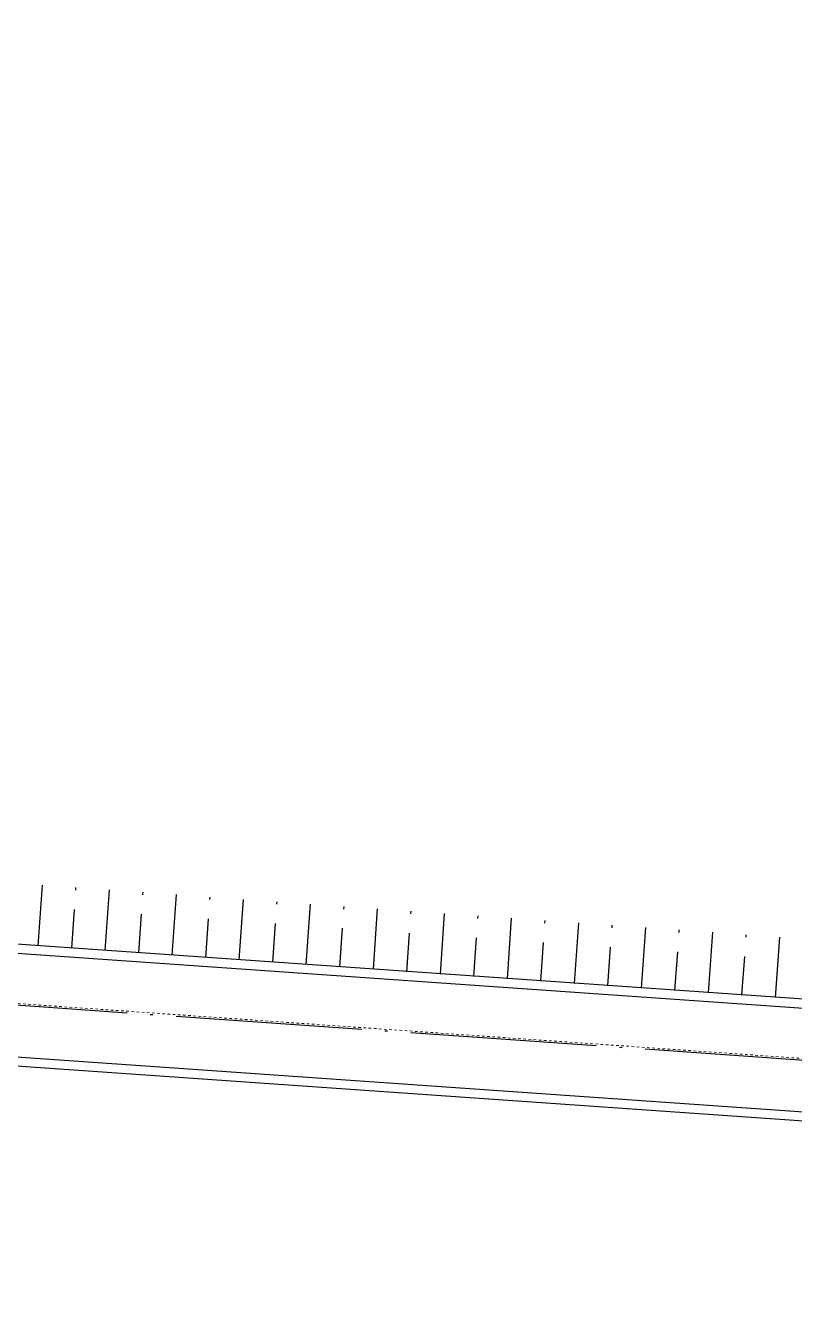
# Model space of a CAD drawing. Header units: inches. Extents: x 444671 to 463716, y 1783086 to 1794968.
# Drawn here: x 456470.6 to 456500.35, y 1787329.86 to 1787379.41 of the extents above; entities that cross this region are included whole.
import ezdxf

# ---------------------------------------------------------------- set-up
doc = ezdxf.new("R2010")
doc.units = ezdxf.units.IN
doc.header["$MEASUREMENT"] = 0
for name, pattern in [('ACAD_ISO04W100', [30, 24, -3, 0, -3]), ('CENTER', [2, 1.25, -0.25, 0.25, -0.25]), ('HIDDEN', [0.375, 0.25, -0.125])]:
    doc.linetypes.add(name, pattern=pattern)
for name, color, linetype in [('4', 4, 'Continuous'), ('CONGTRINH', 2, 'Continuous'), ('CTTRINH', 4, 'Continuous'), ('Dong', 252, 'HIDDEN'), ('Tim', 1, 'ACAD_ISO04W100')]:
    doc.layers.add(name, color=color, linetype=linetype)
doc.layers.add('manh', color=128, linetype='Continuous', lineweight=15)
doc.layers.add('Texdoi', color=40, linetype='Continuous', lineweight=15)
doc.linetypes.add('NEN_DA1', pattern='A,1.5,-0.15,["Y",Standard,S=0.2,R=0,X=-0.15,Y=-0.2],-0.005', length=1.655)

# ---------------------------------------------------------------- blocks, each defined once
blk = doc.blocks.new('A$C491C4D06')
at = {"layer": 'manh', "color": 1, "linetype": 'CENTER', "ltscale": 0.5}
blk.add_line((-1133025.9, 201368), (-1647498.6, 237384.1), dxfattribs=at)

msp = doc.modelspace()

# ---------------------------------------------------------------- linework, layer by layer
at = {"layer": '4', "linetype": 'NEN_DA1', "ltscale": 10}
for points in [[(456437.8145, 1787456.515), (456437.7645, 1787341.4126), (456967.6488, 1787304.3207), (456969.7969, 1787304.3207)], [(456967.9526, 1787309.011), (456454.2312, 1787344.9714)]]:
    msp.add_lwpolyline(points, dxfattribs=at)
at = {"layer": 'CONGTRINH', "ltscale": 10}
for p, q in [((456459.9003, 1787344.2238), (456967.9302, 1787308.6617)), ((456459.621, 1787340.2335), (456967.6508, 1787304.6714))]:
    msp.add_line(p, q, dxfattribs=at)
at = {"layer": 'CTTRINH', "color": 4, "linetype": 'ByBlock'}
for p, q in [((456471.0897, 1787343.7866), (456471.2544, 1787346.1309)), ((456473.6833, 1787343.6044), (456473.848, 1787345.9486)), ((456476.2769, 1787343.4221), (456476.4416, 1787345.7663)), ((456478.8705, 1787343.2398), (456479.0352, 1787345.584)), ((456481.4641, 1787343.0575), (456481.6288, 1787345.4017)), ((456484.0577, 1787342.8753), (456484.2224, 1787345.2195)), ((456486.6513, 1787342.693), (456486.816, 1787345.0372)), ((456489.2449, 1787342.5107), (456489.4096, 1787344.8549)), ((456491.8385, 1787342.3284), (456492.0032, 1787344.6726)), ((456494.4321, 1787342.1461), (456494.5968, 1787344.4904)), ((456497.0257, 1787341.9639), (456497.1904, 1787344.3081)), ((456499.6193, 1787341.7816), (456499.784, 1787344.1258))]:
    msp.add_line(p, q, dxfattribs=at)
at = {"layer": 'Dong', "color": 3, "ltscale": 6}
for p, q in [((456472.3865, 1787343.6955), (456472.5512, 1787346.0397)), ((456474.9801, 1787343.5132), (456475.1448, 1787345.8574)), ((456477.5737, 1787343.3309), (456477.7384, 1787345.6752)), ((456480.1673, 1787343.1487), (456480.332, 1787345.4929)), ((456482.7609, 1787342.9664), (456482.9256, 1787345.3106)), ((456485.3545, 1787342.7841), (456485.5192, 1787345.1283)), ((456487.9481, 1787342.6018), (456488.1128, 1787344.9461)), ((456490.5417, 1787342.4196), (456490.7064, 1787344.7638)), ((456493.1353, 1787342.2373), (456493.3, 1787344.5815)), ((456495.7289, 1787342.055), (456495.8936, 1787344.3992)), ((456498.3225, 1787341.8727), (456498.4872, 1787344.2169))]:
    msp.add_line(p, q, dxfattribs=at)
at = {"layer": 'Tim', "ltscale": 0.3}
msp.add_line((456440.1145, 1787343.6039), (457400.8161, 1787276.3548), dxfattribs=at)

# ---------------------------------------------------------------- block references
at = {"layer": 'Texdoi', "xscale": 0.0009999999892897904, "yscale": 0.0009999999310821295, "zscale": 0.001}
msp.add_blockref('A$C491C4D06', (458100.8161, 1787105.3548), dxfattribs=at)

doc.saveas('drawing.dxf')
